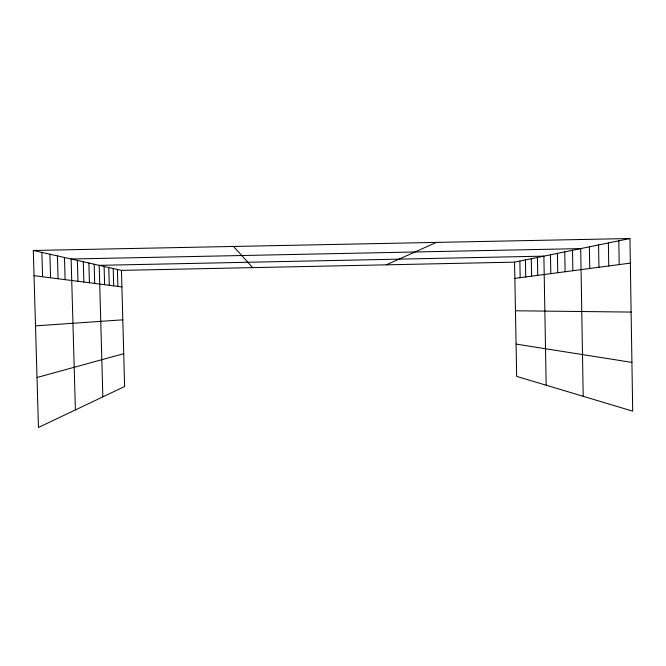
<?xml version="1.0" encoding="UTF-8"?>
<svg xmlns="http://www.w3.org/2000/svg" width="666" height="666" viewBox="0 0 666 666"><rect width="100%" height="100%" fill="white"/><g stroke="black" fill="none" stroke-linecap="round" stroke-linejoin="round"><path stroke-width="1" d="M386.28 264.827L436.397 242.399M37.005 377.497L123.718 353.688M514.552 262.146L629.953 238.528L632.7 411.147L516.666 376.382L514.552 262.146L121.453 270.371L33.3 250.466L38.47 427.472L124.617 386.513L121.453 270.371M514.851 278.396L630.344 263.112M35.498 325.882L122.802 319.822M33.3 250.466L629.953 238.528M515.451 310.781L631.118 312.071M34.033 275.682L121.903 286.896M516.067 344.097L631.926 362.404M233.566 246.462L252.639 267.624M57.418 255.91L58.067 278.746M49.9 254.221L50.574 277.789M41.875 252.406L42.582 276.773M117.424 269.464L117.89 286.38M113.203 268.506L113.678 285.847M108.774 267.507L109.257 285.281M104.104 266.458L104.612 284.69M102.847 396.869L99.192 265.343L543.872 256.144L546.178 385.223M94.172 264.211L94.705 283.425M88.878 263.02L89.427 282.75M83.292 261.755L83.858 282.043M77.381 260.423L77.964 281.285M75.4 409.915L71.12 259.007L580.694 248.609L583.208 396.312M64.477 257.509L65.102 279.645M572.502 250.283L572.852 270.721M564.76 251.873L565.101 271.745M557.425 253.371L557.767 272.719M550.474 254.795L550.807 273.634M537.42 257.467L537.737 275.366M531.277 258.724L531.593 276.182M525.432 259.915L525.74 276.956M519.863 261.055L520.171 277.689M618.814 240.809L619.197 264.585M608.374 242.94L608.749 265.967M598.584 244.946L598.95 267.266M589.368 246.836L589.735 268.49"/></g></svg>
